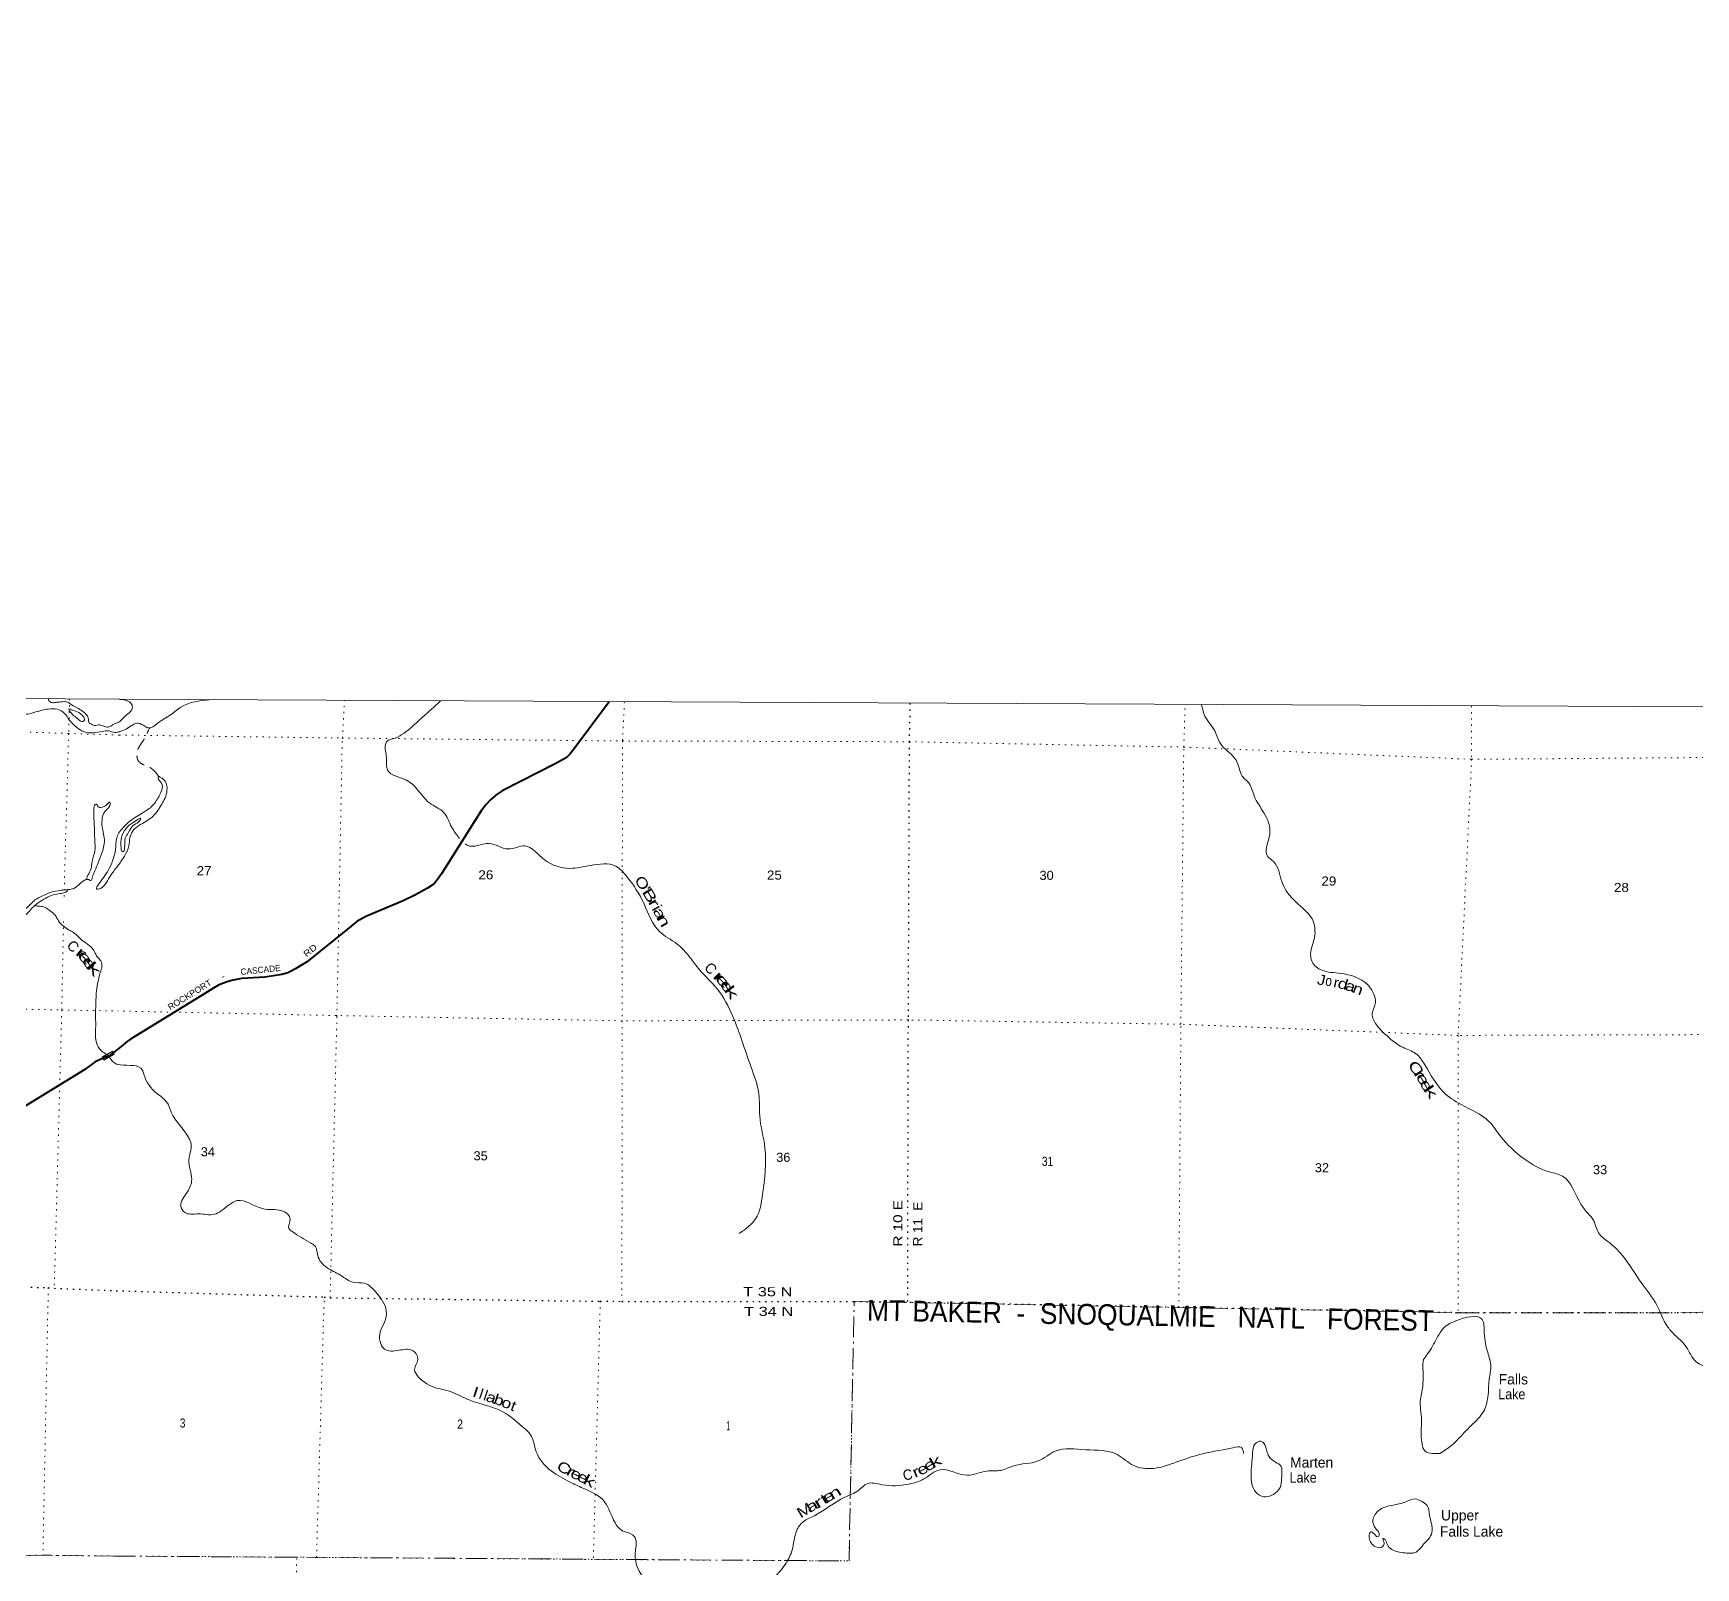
# Model space of a CAD drawing. Header units: feet. Extents: x -1048576 to 137166, y -268550 to 2097152.
# Drawn here: x -123956 to -91916, y 351036 to 380614 of the extents above; entities that cross this region are included whole.
import ezdxf
from ezdxf.enums import TextEntityAlignment as Align

# ---------------------------------------------------------------- set-up
doc = ezdxf.new("R2010")
doc.units = ezdxf.units.FT
doc.header["$LTSCALE"] = 80
for name, pattern in [('DOT_DASHED', [7.7, 5, -1.2, 0.3, -1.2]), ('DOTTED', [1.5, 0.3, -1.2]), ('MEDIUM_DASHED', [4.5, 3, -1.5])]:
    doc.linetypes.add(name, pattern=pattern)
for name, color, linetype, lineweight in [('26', 7, 'Continuous', 40), ('39', 7, 'Continuous', 13), ('4', 7, 'Continuous', 13), ('44', 7, 'DOT_DASHED', 13), ('6', 7, 'DOTTED', 25), ('61', 7, 'Continuous', 13), ('7', 7, 'DOTTED', 13)]:
    doc.layers.add(name, color=color, linetype=linetype, lineweight=lineweight)
doc.layers.add('27', color=7, linetype='Continuous')
doc.layers.add('41', color=7, linetype='Continuous')

msp = doc.modelspace()

# ---------------------------------------------------------------- linework, layer by layer
at = {"layer": '26'}
for points in [[(-112855.03, 367726.06), (-113554.13, 366788.12), (-113605.9, 366726.89), (-113661.21, 366673.91), (-113724.75, 366626.81), (-113884.75, 366539.11), (-114919.12, 366013.37), (-115043.85, 365928.59), (-115142.7, 365836.75), (-115227.42, 365744.91), (-115324.53, 365627.54), (-116088.3, 364413.24), (-116164.09, 364301.37), (-116215.87, 364240.14), (-116265.91, 364192.41), (-116357.07, 364131.81), (-116588.61, 364009.17), (-116827.95, 363889.91), (-117547.51, 363590.75), (-117720.03, 363491.14), (-117899.02, 363345.1), (-118692.15, 362709.05), (-118797.6, 362641.18), (-118902.33, 362578.78), (-118996.46, 362527), (-119052.95, 362503.45), (-119092.96, 362491.67), (-119168.27, 362472.83), (-119326.57, 362445.55), (-119494.22, 362419.82), (-119936.97, 362392.04), (-119975.51, 362388.03), (-120101.42, 362363.3), (-120201.44, 362333.87), (-120308.52, 362297.36), (-120385, 362265.6), (-120496.79, 362203.17), (-120701.11, 362075.06), (-122083.02, 361223.54), (-122144.21, 361181.15), (-122330.61, 361024.74)], [(-122325.13, 361029.34), (-122492.19, 360906.02), (-122622.1, 360848.93), (-122762.18, 360785.91), (-122963.8, 360642.78), (-125697.73, 358963.27), (-125975.94, 358831.14), (-126237.93, 358704.87), (-126536.14, 358589.13), (-126860.49, 358481.77), (-126860.49, 358481.77), (-137764.8, 355545.26), (-138131.21, 355466.67), (-138412.24, 355435.58), (-143364.28, 355507.02)]]:
    msp.add_lwpolyline(points, dxfattribs=at)
at = {"layer": '39'}
for points in [[(-139726.18, 284721.75), (-139786.61, 284683.23), (-139865.18, 284636.58), (-139935.68, 284589.96), (-139981.99, 284555.51), (-140024.23, 284506.92), (-140030.24, 284490.75), (-140030.24, 284490.75), (-140086.75, 284492.64)], [(-127988.88, 367808.06), (-128055.72, 367710.58), (-128124.27, 367619.15), (-128197.8, 367485.43), (-128245.34, 367341.05), (-128349.32, 367197.88), (-128515.9, 366959.11), (-128654.58, 366796.49), (-128815.4, 366636.37), (-128933.5, 366584.38), (-129090.84, 366581.7), (-129235.27, 366524.21), (-129421.26, 366411.08), (-129533.41, 366354.92), (-129572.41, 366323.45), (-129579.13, 366293.3), (-129557.4, 366272.64), (-129471.71, 366226.37), (-129362.64, 366143.25), (-129248.32, 366023.67), (-129197.92, 365931.71), (-129160.64, 365793.58), (-129137, 365585.07), (-129115.52, 365370.54), (-129046.95, 365096.44), (-128996.67, 364907.55), (-128939.05, 364777.07), (-128832.66, 364663.72), (-128676.42, 364525.06), (-128599.28, 364456.76), (-128495.41, 364412.12), (-128434.94, 364410.82), (-128328.76, 364471.15), (-128244.74, 364531.95), (-128195.88, 364553.11), (-128236.69, 364622.65), (-128276.16, 364661.87), (-128277.64, 364686.13), (-128209.2, 364680.63), (-128035.41, 364606.21), (-127834.29, 364490.83), (-127649.34, 364373.76), (-127501.8, 364297.9), (-127397.79, 364259.31), (-127266.65, 364262.56), (-127156.7, 364310.68), (-127090.78, 364373.89), (-127026.83, 364439.16), (-126912.5, 364503.35), (-126818.63, 364553.84), (-126685.53, 364645.9), (-126534.25, 364739.59), (-126365, 364824.81), (-126293.48, 364867.7), (-126216.36, 364890.28), (-126178.42, 364873.31), (-126232.25, 364809.84), (-126360.74, 364743.94), (-126527.88, 364662.71), (-126701.33, 364569.5), (-126883.24, 364458.29), (-126971.56, 364385.47), (-127047.73, 364314.4), (-127151.99, 364250), (-127254.28, 364183.53), (-127253.02, 364149.17), (-127139.69, 364076.06), (-126960.97, 363951.05), (-126760.2, 363819.52), (-126569.12, 363706.37), (-126401.33, 363634.1), (-126283.53, 363581.09), (-126079, 363437.35), (-125933.38, 363365.56), (-125836.95, 363349.36), (-125746.21, 363349.43), (-125564.43, 363454.58), (-125437.91, 363522.54), (-125341.98, 363575.01), (-125169.55, 363621.8), (-125020.53, 363612.54), (-124848.36, 363556.34), (-124655.05, 363544.11), (-124495.56, 363552.8), (-124333.87, 363569.53), (-124231.94, 363619.85), (-124118.78, 363722.43), (-124013.81, 363819.13), (-123923.12, 363908.06), (-123778.24, 363985.73), (-123639.68, 364051.42)], [(-122296.98, 367147.47), (-122385.96, 367138.53), (-122506.36, 367165.35), (-122623.48, 367157.76), (-122807.6, 367129.4), (-122990.57, 367153.53), (-123123.78, 367239.18), (-123256.02, 367369.25), (-123359.81, 367508.8), (-123491.24, 367584.32), (-123660.54, 367587.96), (-123905.79, 367530.62), (-124066, 367489.63), (-124255.36, 367497.73), (-124471.24, 367492.27), (-124711.84, 367463.1), (-125028.86, 367443.66), (-125293.42, 367425.1), (-125715.96, 367466.48), (-125966.55, 367518.77), (-126155.4, 367584.98), (-126443.36, 367772.1), (-126439.94, 367799.19)], [(-123655.25, 367783.49), (-123661.56, 367766.3), (-123639.24, 367730.88), (-123575.19, 367709.31), (-123500.35, 367719.82), (-123451.89, 367722.82), (-123389.27, 367727.54), (-123326.75, 367728.21), (-123272.82, 367704.84), (-123213.16, 367667.21), (-123109.55, 367610.46), (-123010.07, 367549.76), (-122942.78, 367491.77), (-122896.15, 367412.01), (-122885.74, 367335.05), (-122834.23, 367293.55), (-122752.09, 367269.58), (-122697.4, 367280.52), (-122617.14, 367262.64), (-122534.95, 367240.68), (-122461.94, 367259.31), (-122427.1, 367284.81), (-122376.18, 367307.95), (-122317.2, 367330.92), (-122295.86, 367340.08)], [(-123271.32, 367589.7), (-123173.19, 367559.32), (-123053.41, 367504.24), (-122994.24, 367444.41), (-122971.43, 367381.32), (-123000.36, 367349.63), (-123102.04, 367402.29), (-123193.11, 367478.97), (-123242.34, 367532.53), (-123266.7, 367563.31), (-123271.32, 367589.7)], [(-122308.82, 367146.28), (-122156.63, 367208.51), (-121932.98, 367313.73), (-121802.65, 367254.76), (-121726.4, 367223.05), (-121577.43, 367301.26), (-121299.23, 367484.33), (-121098.47, 367632.39), (-120566.35, 367766.59)], [(-122295.86, 367340.08), (-122133.92, 367493.28), (-122047.08, 367600.93), (-122061.79, 367682.08), (-122117.47, 367733.64), (-122292.34, 367773.84)], [(-116110.65, 367742.76), (-116452.8, 367431.5), (-116693.2, 367215.39), (-117032.42, 367011.17), (-117134.23, 366970.53), (-117167.72, 366906.42), (-117147.98, 366655.3), (-117128.13, 366410.24), (-116775.74, 366221.89), (-116548.75, 366029.73), (-116322.78, 365780.96), (-116041.24, 365587.82), (-115894.51, 365316.21), (-115740.65, 365089.87)], [(-101440.2, 367671.27), (-101388.28, 367479.93), (-101187.73, 367166.9), (-101076.9, 366922.23), (-100805, 366642.3), (-100717.37, 366456.69), (-100671.35, 366318.35), (-100530.63, 366162.12), (-100424.03, 365907.41), (-100239.75, 365588.61), (-100125.85, 365178.05), (-100165.92, 364748.02), (-100056.52, 364648.98), (-99893.69, 364261.8), (-99619.85, 363864.55), (-99310.32, 363541.47), (-99264.21, 363182.69), (-99333.67, 362916.99), (-99311.07, 362712.33), (-99123.88, 362555.27), (-98763.18, 362492.15), (-98241.49, 362276.49), (-98119.51, 362090.26), (-98087.99, 361931.95), (-98150.52, 361714.66), (-98128.23, 361605.06), (-97912.84, 361330.19), (-97563.82, 361067.07), (-97315.31, 360947.33), (-97135.31, 360727.7), (-96782.83, 360207.69), (-96439.51, 359964.9), (-95897.66, 359633.6), (-95684.25, 359360.79), (-95223.28, 358915.67), (-94736.56, 358666.26), (-94481.37, 358580.77), (-94131.16, 358046.64), (-93996.88, 357870.31), (-93892.07, 357741.01), (-93789.47, 357488.4), (-93612.49, 357325.45), (-93336.22, 357063.64), (-92955.96, 356514.82), (-92666.28, 356099.07), (-92455.6, 355674.64), (-92295, 355499.85), (-92100.6, 355294.12), (-91911.66, 355009.62), (-91776.8, 354931.02)], [(-121542.72, 366295.54), (-121418.09, 366203), (-121379.14, 366008.15), (-121480.76, 365753.15), (-121673.34, 365497.75), (-121910.51, 365348.33), (-122037.8, 365239.39), (-122092.66, 365110.95), (-122111.74, 364949.51), (-122198.11, 364754.89), (-122311.23, 364582.29)], [(-122309.67, 365202.24), (-122125.86, 365400.74), (-121878.22, 365570.2), (-121675.66, 365706.1), (-121538.8, 365897.78), (-121483.63, 366155.64), (-121548.46, 366259.95), (-121542.72, 366295.54)], [(-122932.52, 364308.16), (-122917.19, 364352.96), (-122856.11, 364470.8), (-122819.73, 364657.83), (-122766.95, 364856.63), (-122770.43, 365064.71), (-122780.37, 365345.63), (-122788.82, 365511.4), (-122787.85, 365646.69), (-122774.03, 365725.15), (-122747.11, 365756.88), (-122705.94, 365703.49), (-122592.94, 365707.13), (-122527.24, 365760.24), (-122482.19, 365791.59), (-122472.69, 365765.13), (-122568.65, 365619.77), (-122631.06, 365441.38), (-122622.53, 365279.63), (-122585.05, 365058.71), (-122639.25, 364795.32), (-122720.38, 364591.08), (-122786.51, 364426.9), (-122823.04, 364324.69), (-122835.93, 364288.62), (-122854.21, 364282.95), (-122888.11, 364299.83), (-122922.29, 364304.61), (-122932.52, 364308.16)], [(-122257.14, 364844.94), (-122266.54, 364996.78), (-122243.49, 365154.11), (-122137.42, 365320.05), (-121979.71, 365434.51), (-121887.98, 365477.35), (-121900.76, 365441.18), (-122013.5, 365354.22), (-122125.38, 365202.54), (-122181.87, 365096.37), (-122195.24, 364914.61), (-122231.01, 364836.38), (-122257.14, 364844.94)], [(-122309.67, 365202.24), (-122348.21, 365100.07), (-122363.64, 364948.94), (-122376.21, 364836.12), (-122411.13, 364715.7), (-122483.88, 364525.41), (-122573.75, 364381.94), (-122673.52, 364246.76), (-122727.84, 364161.09), (-122738.85, 364118.92), (-122688.37, 364121.87), (-122573.68, 364202.21), (-122527.65, 364277.96), (-122433.71, 364423.36), (-122371.37, 364506.84), (-122311.23, 364582.29)], [(-115635.21, 364989.22), (-115595.63, 364962.99), (-115174.54, 364997.88), (-114808.58, 364890.18), (-114484.1, 364949.06), (-114100.8, 364681.28), (-113614.57, 364516.81), (-113217.37, 364572.35), (-112728.45, 364557.49), (-112517.7, 364361.58), (-112185.61, 363831.82), (-111887.9, 363300.66), (-111552.59, 363062.05), (-111294.62, 362794.51), (-111116.85, 362562.79), (-110777.77, 362196.71), (-110472.09, 361659.34), (-110127.53, 360698.6), (-109971.42, 360161.9), (-109956.64, 359747.06), (-109854.6, 359126.39), (-109900.9, 358237.4), (-110036.86, 357758.54), (-110162.67, 357619.24), (-110355.24, 357477.1)], [(-123639.68, 364051.42), (-123420.98, 364093.17), (-123281.51, 364108.35), (-123176.17, 364130.32), (-123057.22, 364220.66), (-122969.04, 364287.43), (-122932.52, 364308.16)], [(-125391.57, 363547.89), (-125306.59, 363533.86), (-125154.76, 363560.89), (-125082.07, 363565.39), (-124992.04, 363533.17), (-124872.22, 363480.11), (-124758.27, 363435.25), (-124509.79, 363456.17), (-124345.86, 363482.95), (-124203.71, 363528.36), (-124103.04, 363613.04), (-123970.75, 363759.64), (-123859.83, 363852.17), (-123714.64, 363943.97), (-123570.11, 364005.49), (-123438.53, 364028.92), (-123343.17, 364055.15), (-123312.63, 364068.63), (-123280.85, 364108.41)], [(-122332.2, 360735.94), (-122411.17, 360779.75), (-122491.58, 360882.45), (-122598.59, 360967.55), (-122677.75, 361035.89), (-122748.54, 361209.06), (-122754.66, 361388.93), (-122753.02, 361554.49), (-122754.98, 361740.32), (-122748.51, 361942.13), (-122742.85, 362107.61), (-122718.6, 362292.88), (-122663.41, 362509.8), (-122632.7, 362622.23), (-122654.4, 362735.78), (-122723.25, 362814), (-122762.09, 362881.48), (-122820.51, 362975.63), (-122943.2, 363081.25), (-123054.33, 363162.4), (-123158.97, 363263.6), (-123246.54, 363315.97), (-123351.81, 363388.91), (-123450.71, 363475.85), (-123516.84, 363586.32), (-123605.54, 363679.1), (-123675.01, 363729.06), (-123786.77, 363781.94), (-123879.35, 363789.99), (-123919.19, 363805.67)], [(-111481.85, 349809.87), (-111657.73, 350017.94), (-111744.5, 350138.82), (-111738.08, 350383.4), (-111840.87, 350512.66), (-112316.33, 351051.06), (-112351.29, 351355.04), (-112358.73, 351616.06), (-112404.23, 351671.48), (-112600.92, 351749.84), (-112771.07, 351955.14), (-112980.28, 352349.21), (-113364.41, 352570.49), (-113610.93, 352688.18), (-113972.98, 352900.97), (-114261.47, 353270.18), (-114374.81, 353599.83), (-114525.7, 353752.2), (-114962.61, 354073.52), (-115243.92, 354167.57), (-115579.47, 354280.79), (-115984.68, 354453.91), (-116185.99, 354500), (-116535.81, 354718.64), (-116608.11, 354857.46), (-116541.76, 355062.54), (-116650.03, 355224.26), (-116908.73, 355226.89), (-117189.25, 355252.16), (-117270.18, 355585.28), (-117183.95, 355771.8), (-117151.81, 355985.59), (-117355.5, 356349.23), (-117570.76, 356518.93), (-117792.75, 356539.11), (-118016.94, 356662.46), (-118263.09, 356800.36), (-118463.26, 357022.38), (-118536.02, 357248.16), (-118611.94, 357298.06), (-118963.81, 357514.72), (-119031.43, 357576.6), (-119006, 357754.11), (-119052.75, 357852.02), (-119336.19, 357940.04), (-119540.04, 357957.86), (-120028.47, 358112.26), (-120333.23, 357913.49), (-120467.8, 357849.18), (-120776.94, 357856.76), (-121037.19, 357885.71), (-121111.79, 358008.4), (-120983.55, 358283.15), (-120902.43, 358522.34), (-120956.3, 358899.46), (-120912.52, 359197.98), (-120964.72, 359330.37), (-121297.55, 359819.69), (-121385.03, 360013.39), (-121578.06, 360182.69), (-121820.44, 360530.85), (-121884.69, 360667.5), (-122089.33, 360717.18), (-122332.2, 360735.94)], [(-96153.05, 355884.76), (-96365.85, 355854.21), (-96581.5, 355777.2), (-96707.95, 355714.76), (-96904.5, 355463.49), (-97085.87, 355157.33), (-97160.62, 355047.45), (-97173.78, 354877.81), (-97196.21, 354417.13), (-97222.78, 354288.18), (-97199.81, 353879.25), (-97206.54, 353729.72), (-97191.9, 353420.04), (-97139.7, 353287.65), (-96984.94, 353238.36), (-96847.49, 353237.9)], [(-96847.49, 353237.9), (-96622.33, 353393.62), (-96344.37, 353675.78), (-96080.76, 353946.08), (-95989.42, 354079.93), (-95895.95, 354668.76), (-95868.74, 354945.33), (-95936.51, 355223.61), (-95994.34, 355604.85), (-96050.79, 355838.43), (-96153.05, 355884.76)], [(-100322.07, 353476.37), (-100414.06, 353419.38), (-100455.58, 353246.21), (-100487.32, 352830.18), (-100394.37, 352490.78), (-100240.3, 352403.07), (-100055.5, 352450.3), (-99927.85, 352579.46), (-99898.41, 352754.87), (-99893.45, 352918.59), (-99904.34, 352987.54), (-100018.03, 353072.5), (-100139.37, 353181.87), (-100185.87, 353293.94), (-100243.88, 353440.59), (-100273.75, 353465.39), (-100322.07, 353476.37)], [(-100629.58, 353237.21), (-100667.96, 353351.15), (-100837.78, 353350.16), (-101501.26, 353212.45), (-101977.14, 353053.16), (-102371.13, 352951.04), (-102746.16, 353004.3), (-103069.78, 353218.43), (-103670.52, 353310.13), (-104263.33, 353280.35), (-104588.08, 353094.08), (-105066.84, 352999.55), (-105300.86, 352912.76), (-105582.08, 352899.62), (-105959.54, 352817.43), (-106481.17, 352923.89), (-106791.6, 352747.47), (-107082.43, 352649.56), (-107602.16, 352636.67), (-107884.82, 352655.91), (-108052.92, 352525.46), (-108313.98, 352396.69), (-108902.57, 352039.22), (-109118.96, 351921.77), (-109243.29, 351752.11), (-109330.92, 351375.51), (-109448.66, 351122.82), (-109822.27, 350692.72), (-110191.62, 350274.68), (-110721.16, 349829.19), (-110899.75, 349789.93), (-111260.92, 349826.77), (-111481.51, 349812.54)], [(-97048.74, 352050.38), (-97093.93, 352235.22), (-97203.59, 352320.11), (-97318.04, 352362.62), (-97515.22, 352301.45), (-97750.72, 352245.02), (-98019.32, 352146.71), (-98140.12, 351948.68), (-98094.2, 351804.27), (-98019.23, 351701.8), (-98017.97, 351659.31), (-98038.62, 351635.41), (-98110.53, 351683.22), (-98184.53, 351727.02), (-98201.21, 351699.01), (-98205.23, 351587.85), (-98060.51, 351429.53), (-97957.27, 351437.78), (-97921.86, 351495.79), (-97933.01, 351550.6), (-97940.18, 351601.29), (-97920.08, 351594.86), (-97871.16, 351504.99), (-97800.16, 351406.64), (-97557.03, 351325.42), (-97306.12, 351339.11), (-97155.77, 351494.14), (-97025.63, 351649.54), (-96994.79, 351790.55), (-97011.24, 351887.92), (-97048.74, 352050.38)]]:
    msp.add_spline(points, degree=3, dxfattribs=at)
at = {"layer": '39', "linetype": 'MEDIUM_DASHED'}
msp.add_spline([(-121542.72, 366295.54), (-121715.75, 366466.51), (-121920.01, 366573.32), (-121944.34, 366794.19), (-121831.73, 366986.31), (-121717.13, 367222.01)], degree=3, dxfattribs=at)
at = {"layer": '4'}
msp.add_lwpolyline([(-244583.22, 368785.28), (-214011.33, 368469.88), (-183439.04, 368196.52), (-152866.39, 367965.22), (-122293.46, 367775.97), (-91720.3, 367628.79), (-61146.96, 367523.64), (-30573.52, 367460.57), (0, 367439.54), (0, 183577.08), (-30826.42, 183598.29), (-61652.78, 183661.9), (-92479.02, 183767.9), (-123305.1, 183916.31), (-154130.93, 184107.12), (-184956.48, 184340.33), (-215781.67, 184615.95), (-246606.45, 184933.97)], close=True, dxfattribs=at)
msp.add_lwpolyline([(-244583.22, 368785.28), (-214011.33, 368469.88), (-183439.04, 368196.52), (-152866.39, 367965.22), (-122293.46, 367775.97), (-91720.3, 367628.79), (-61146.96, 367523.64), (-30573.52, 367460.57), (0, 367439.54), (0, 183577.08), (-30826.42, 183598.29), (-61652.78, 183661.9), (-92479.02, 183767.9), (-123305.1, 183916.31), (-154130.93, 184107.12), (-184956.48, 184340.33), (-215781.67, 184615.95), (-246606.45, 184933.97)], close=True, dxfattribs=at)
msp.add_lwpolyline([(-244583.22, 368785.28), (-214011.33, 368469.88), (-183439.04, 368196.52), (-152866.39, 367965.22), (-122293.46, 367775.97), (-91720.3, 367628.79), (-61146.96, 367523.64), (-30573.52, 367460.57), (0, 367439.54), (0, 183577.08), (-30826.42, 183598.29), (-61652.78, 183661.9), (-92479.02, 183767.9), (-123305.1, 183916.31), (-154130.93, 184107.12), (-184956.48, 184340.33), (-215781.67, 184615.95), (-246606.45, 184933.97)], close=True, dxfattribs=at)
msp.add_lwpolyline([(-244583.22, 368785.28), (-214011.33, 368469.88), (-183439.04, 368196.52), (-152866.39, 367965.22), (-122293.46, 367775.97), (-91720.3, 367628.79), (-61146.96, 367523.64), (-30573.52, 367460.57), (0, 367439.54), (0, 183577.08), (-30826.42, 183598.29), (-61652.78, 183661.9), (-92479.02, 183767.9), (-123305.1, 183916.31), (-154130.93, 184107.12), (-184956.48, 184340.33), (-215781.67, 184615.95), (-246606.45, 184933.97)], close=True, dxfattribs=at)
at = {"layer": '44'}
for points in [[(-122384.33, 351261.58), (-108234.51, 351166.82), (-108134.99, 356167.93), (-96515.68, 355951.71), (-91768.49, 355952.53)], [(-122384.33, 351261.58), (-123769.98, 351277.02), (-124207.66, 351272.27), (-129096.75, 351308.56), (-129556.82, 351294.2), (-129593.27, 346438.16), (-129629.6, 341129.74), (-129676.24, 335811.46), (-129706.18, 330519.06), (-129699.05, 330476.5), (-129688.72, 325181.23), (-124662.48, 325146.03), (-124359.66, 325161.75), (-122528.07, 325138.64)]]:
    msp.add_lwpolyline(points, dxfattribs=at)
at = {"layer": '6'}
for points in [[(-107059.46, 367697.37), (-107075.86, 366957.38), (-107097.48, 361594.57), (-107110.87, 356152.59)], [(-143968.33, 356878.42), (-139646.97, 356791.72), (-134351.99, 356690.17), (-129045.14, 356578.27), (-128920.09, 356579.63), (-123666.4, 356434.54), (-123551.73, 356421.98), (-122356.19, 356375.95)], [(-122356.19, 356375.95), (-118349.73, 356253.87), (-118234.76, 356239.67), (-113028.79, 356172.27), (-112610.38, 356170.81), (-108134.99, 356167.93), (-107110.87, 356152.59)], [(-91768.49, 355952.53), (-96495, 355951.71), (-101879.87, 356051.53), (-107110.87, 356152.59)]]:
    msp.add_lwpolyline(points, dxfattribs=at)
at = {"layer": '61'}
for p, q in [((-122626.73, 360880.8), (-122431.75, 360993.09)), ((-122431.75, 360993.09), (-122398.06, 360934.6))]:
    msp.add_line(p, q, dxfattribs=at)
msp.add_lwpolyline([(-122398.06, 360934.6), (-122593.04, 360822.31), (-122626.73, 360880.8)], dxfattribs=at)
msp.add_lwpolyline([(-122434.69, 360982.16), (-122615.79, 360877.85), (-122590.09, 360833.23), (-122408.99, 360937.54)], close=True, dxfattribs=at)
at = {"layer": '7'}
for p, q in [((-123666.4, 356434.54), (-123769.98, 351277.02)), ((-118496.98, 351235.55), (-118349.73, 356253.87)), ((-113028.79, 356172.27), (-113162.11, 351199.82))]:
    msp.add_line(p, q, dxfattribs=at)
for points in [[(-123257, 367781.3), (-123273.67, 367117.19), (-123364.03, 363932.41)], [(-118234.76, 356239.67), (-118104.92, 361663.23), (-118000.37, 367028.59), (-117955.59, 367752.54)], [(-112564.03, 367724.58), (-112600.15, 366971.86), (-112608.17, 361578.46), (-112610.38, 356170.81)], [(-101879.87, 356051.53), (-101839.22, 361512.08), (-101783.61, 366854.05), (-101756.67, 367672.47)], [(-96238, 367647.9), (-96234.99, 366618.71), (-96494.4, 361296.58), (-96495, 355951.71)], [(-122297.26, 367086.23), (-123273.67, 367117.19), (-124613.67, 367160.1)], [(-122297.26, 367086.23), (-118000.37, 367028.59), (-112600.15, 366971.86), (-107075.86, 366957.38), (-101783.61, 366854.05), (-96234.99, 366618.71), (-91724.33, 366653.26)], [(-123373.68, 363494.39), (-123405.27, 361786.59), (-123551.73, 356421.98)], [(-134502.25, 362040.96), (-134167.76, 362029.74), (-131424.05, 361999.11), (-128780.6, 361901.98), (-123405.27, 361786.59), (-122326.52, 361767.5)], [(-91746.37, 361312.22), (-96494.4, 361296.58), (-101839.22, 361512.08), (-107097.48, 361594.57), (-112608.17, 361578.46), (-118120.79, 361679.69), (-122326.52, 361767.5)], [(-122384.33, 351261.58), (-118878.75, 351238.1), (-118496.98, 351235.55), (-113322.97, 351197.93), (-108234.51, 351166.82), (-108134.99, 356167.93)], [(-122384.33, 351261.58), (-123769.98, 351277.02), (-124207.66, 351272.27), (-129096.75, 351308.56), (-129556.82, 351294.2), (-134421.51, 351340.06), (-139760.93, 351529.4), (-144783.82, 351625.1)], [(-122413.69, 345924.76), (-118972.27, 345912.8), (-118878.75, 351238.1)]]:
    msp.add_lwpolyline(points, dxfattribs=at)

# ---------------------------------------------------------------- texts
at = {"layer": '27'}
for s, rotation, width, p in [('RD', 38.728, 1.2, (-118689.56, 362800.86)), ('ROCKPORT', 31.641, 1.05, (-121317.32, 361778.73)), ('-', 18.827, 1.2, (-120311.38, 362370.34))]:
    msp.add_text(s, height=120, rotation=rotation, dxfattribs=dict(at, width=width)).set_placement(p)
msp.add_text('CASCADE', height=120, rotation=5.94, dxfattribs=at).set_placement((-119954.64, 362460.58))
at = {"layer": '41'}
for s, rotation, width, p in [('O', 302.726, 1.3, (-112305.8, 364181.25)), ('B', 301.436, 1.6, (-112160.39, 363943.94)), ("'", 301.436, 1.25, (-112230.2, 364058.16)), ('r', 299.231, 1.65, (-112078.26, 363803.79)), ('i', 299.231, 1.25, (-112024.03, 363706.9)), ('a', 297.572, 1.5, (-111970.91, 363602.99)), ('n', 299.378, 1.55, (-111890.6, 363457.78)), ('r', 321.278, 2, (-123093.11, 362812.44)), ('e', 312.966, 1.95, (-123024.31, 362725.55)), ('e', 309.824, 1.85, (-122947.77, 362624.08)), ('k', 310.207, 2.05, (-122867.47, 362517.7)), ('r', 314.586, 2.25, (-110808.76, 362359.81)), ('e', 313.345, 1.95, (-110734.34, 362278.89)), ('J', 347.119, 1.15, (-99152.21, 362270.12)), ('o', 353.75, 0.85, (-98999.63, 362250.65)), ('r', 348.879, 1.1, (-98862.45, 362220.34)), ('d', 344.033, 1.3, (-98741.52, 362194.72)), ('e', 305.812, 1.7, (-110665.01, 362184.16)), ('k', 305.812, 1.9, (-110581.42, 362070)), ('a', 342.554, 1.25, (-98598.97, 362150.85)), ('n', 339.819, 1.3, (-98458.13, 362098.99)), ('C', 308.961, 1.55, (-97387.05, 360601.31)), ('r', 303.244, 1.75, (-97319.29, 360500)), ('e', 303.244, 1.6, (-97254.58, 360398.91)), ('e', 300.606, 1.5, (-97192.85, 360285.02)), ('k', 304.819, 1.85, (-97106.4, 360154.35)), ('I', 341.329, 1.35, (-115461.79, 354328.23)), ('a', 341.569, 1.25, (-115159.46, 354225.21)), ('b', 341.458, 1.25, (-115011.52, 354174.31)), ('o', 338.407, 1.25, (-114867.27, 354119.2)), ('t', 338.017, 1.15, (-114737.49, 354063.43)), ('e', 32.288, 1.55, (-106632.61, 352937.2)), ('k', 28.654, 1.65, (-106524.02, 352997.34)), ('C', 331.922, 1.3, (-113775.48, 352874.45)), ('r', 331.922, 1.6, (-113642.09, 352807.65)), ('e', 334.423, 1.35, (-113535.41, 352752.6)), ('e', 334.537, 1.35, (-113405.48, 352687.26)), ('k', 333.038, 1.6, (-113282.31, 352620.97)), ('C', 11.584, 0.95, (-107084.95, 352732.37)), ('r', 22.261, 1.4, (-106908.67, 352792.02)), ('e', 26.077, 1.35, (-106778.25, 352849.21)), ('t', 31.395, 1.45, (-108663.44, 352276.63)), ('e', 30.395, 1.5, (-108582.02, 352327.85)), ('n', 31.148, 1.6, (-108458.74, 352398.16)), ('M', 30.872, 1.3, (-109043.19, 352058.51)), ('a', 29.108, 1.55, (-108903.78, 352140.61)), ('r', 31.395, 1.7, (-108775.11, 352208.61))]:
    msp.add_text(s, height=200, rotation=rotation, dxfattribs=dict(at, width=width)).set_placement(p, align=Align.CENTER)
for s, rotation, p in [('C', 315.21, (-123259.24, 362944.93)), ('C', 311.711, (-110973.97, 362522.73)), ('l', 341.38, (-115354.04, 354290.47)), ('l', 341.38, (-115266.39, 354263.16))]:
    msp.add_text(s, height=200, rotation=rotation, dxfattribs=at).set_placement(p, align=Align.CENTER)
for s, p in [('Falls', (-95713.57, 354569.66)), ('Marten', (-99735.25, 352966.44)), ('Upper', (-96825.41, 351947.59)), ('Falls Lake', (-96847.11, 351634.78))]:
    msp.add_text(s, height=200, dxfattribs=at).set_placement(p)
at = {"layer": '41', "width": 0.9}
for p in [(-95722.26, 354282.9), (-99743.93, 352675.33)]:
    msp.add_text('Lake', height=200, dxfattribs=at).set_placement(p)
at = {"layer": '44', "width": 0.95}
msp.add_text('MT BAKER  -  SNOQUALMIE   NATL   FOREST', height=400, rotation=358.934, dxfattribs=at).set_placement((-107890.74, 355800.73))
at = {"layer": '6'}
for s, rotation, width, p in [('R 10 E', 89.859, 1.25, (-107208.23, 357227.6)), ('R 11  E', 89.859, 1.1, (-106824.59, 357231.02)), ('T 35 N', 359.963, 1.35, (-110274.3, 356269.31)), ('T 34 N', 359.963, 1.35, (-110257.16, 355889.94))]:
    msp.add_text(s, height=175, rotation=rotation, dxfattribs=dict(at, width=width)).set_placement(p)
at = {"layer": '7'}
for s, width, p in [('27', 1.1, (-120807.03, 364384.25)), ('26', 1.1, (-115376.77, 364304.99)), ('25', 1.1, (-109816.41, 364299.8)), ('30', 1.05, (-104563.61, 364294.32)), ('29', 1.1, (-99130.06, 364185.27)), ('28', 1.1, (-93492.33, 364060.4)), ('34', 1.05, (-120728.34, 358965.89)), ('35', 1.05, (-115470.58, 358888.86)), ('36', 1.05, (-109637.77, 358859.88)), ('31', 0.85, (-104518.92, 358781.93)), ('32', 1.05, (-99257.34, 358658.65)), ('33', 1.05, (-93896.46, 358620.8)), ('3', 0.85, (-121132.98, 353738.04)), ('2', 0.85, (-115784.22, 353718.19)), ('1', 0.4, (-110595.19, 353687.54))]:
    msp.add_text(s, height=175, dxfattribs=dict(at, width=width)).set_placement(p)

doc.saveas('drawing.dxf')
